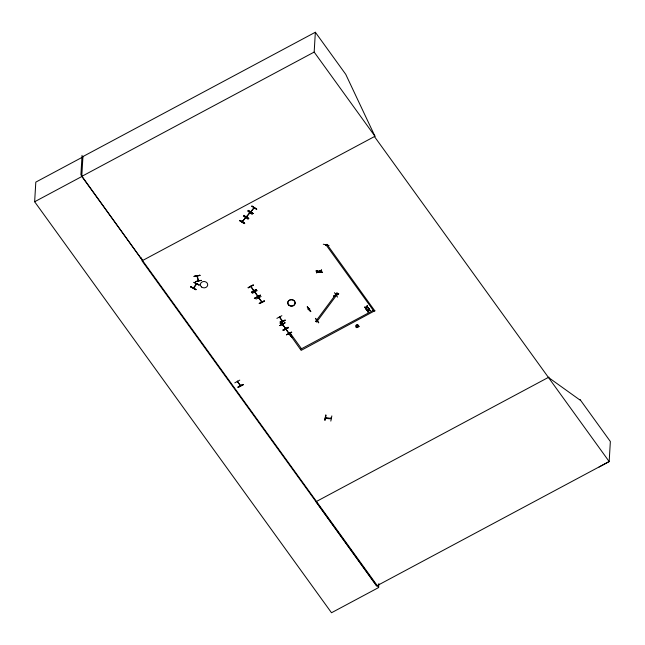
<?xml version="1.0" encoding="UTF-8"?>
<svg xmlns="http://www.w3.org/2000/svg" width="645" height="645" viewBox="0 0 645 645"><rect width="100%" height="100%" fill="white"/><g stroke="black" fill="none" stroke-linecap="round" stroke-linejoin="round"><path stroke-width="0.97" d="M378.857 583.62L378.631 587.547L331.506 612.75L34.645 201.748L35.806 182.124L82.931 156.92M82.052 155.34L80.899 174.795L142.545 260.524L141.255 257.806M193.468 287.767L193.444 288.049M199.942 275.262L194.193 276.374M193.718 287.904L193.758 287.444M194.072 282.325L199.273 284.985L194.048 282.341M196.66 283.913L196.322 284.397L196.177 283.897M196.016 289.613C190.718 287.17 187.098 284.518 195.887 289.815M196.386 283.598L193.476 288.065M196.499 283.534L196.677 283.631M196.983 275.738L197.12 276.584L197.37 276.141M197.185 275.697L198.531 280.946L198.426 280.204M198.362 280.744L198.225 280.244M196.967 276.02L198.305 280.648M201.329 280.454C196.838 280.97 190.686 282.889 201.329 280.309M242.189 221.437L242.149 221.84L245.664 217.462M242.367 221.614L245.535 217.962M242.52 221.138L242.439 221.888M242.673 221.558L242.552 221.179M243.399 216.18L248.164 219.284M244.036 215.293C243.125 215.881 248.333 217.107 248.776 218.437M234.804 382.856L239.771 380.123M245.543 217.518L245.543 218.26M245.826 217.575L245.785 217.929M246.366 216.551L246.326 216.954L246.713 216.502M246.608 216.269L246.543 216.736M237.231 381.284L240.303 385.589M240.553 385.452L240.553 385.855L237.4 381.187M237.529 382.058L237.489 381.695M237.715 381.896L237.521 381.251M253.09 213.503C243.923 206.997 249.534 212.407 253.082 213.519M248.793 218.566L243.85 215.648M249.986 212.979L249.655 213.431L249.478 212.923M249.72 212.64L246.366 216.914M249.841 212.584L249.639 213.39M246.527 217.018L250.002 212.697M240.037 385.258L240.214 385.17M240.512 385.75L240.246 385.13M250.687 211.504L250.647 211.907L251.034 211.455M251.211 211.358L250.865 211.689M251.873 206.142L256.807 209.198L252.034 206.094M252.292 214.479L247.712 211.149M253.203 285.001L248.188 287.646M243.133 384.815C238.376 385.629 234.143 390.015 243.133 384.791M254.307 207.932L253.977 208.383L253.799 207.875M250.695 211.802L254.122 207.577M254.162 207.537L253.759 208.279M250.816 212.011L254.323 207.642M250.639 286.259L253.719 290.943L253.904 290.46M251.147 286.541L250.897 286.67M250.816 286.17L253.896 290.806M256.613 209.423L251.848 206.158M252.227 293.37L257.25 290.564M253.429 290.524L253.453 290.218M253.945 290.806L253.936 290.452M254.904 292.507L254.662 291.806M257.919 296.353L254.839 291.717M255.146 292.419L254.952 291.782M260.548 295.346C251.735 299.425 252.751 299.409 260.403 295.007M256.073 299.087L261.112 296.507M257.766 296.16L257.484 295.765M257.621 295.708L257.927 296.329M257.702 296.128L254.646 292.096M257.653 295.668L257.444 296.119M257.952 296.402L257.96 295.99M258.532 297.595L261.636 301.941M258.709 297.498L261.83 301.779M258.839 298.321L259.048 297.869M261.306 301.787L261.612 301.473M261.523 301.457L261.346 301.892M259.258 303.416C263.781 302.44 268.344 298.208 259.258 303.432M276.874 318.372L281.873 315.703M279.301 317.259L279.317 316.977M279.495 316.88L282.639 321.146M279.833 317.251L279.575 317.388M284.929 322.927L279.93 325.459M280.535 321.355L280.244 321.661L283.639 325.765M282.558 323.089L282.631 323.596L282.107 323.322M282.163 320.912L282.341 320.823M282.123 323.25L282.284 323.476M282.405 321.589L279.535 317.219M282.365 324.362L282.381 324.08M282.639 324.483L282.889 324.354M282.397 324.467L282.671 324.048M282.865 324.37L282.873 324.637M283.34 330.321L283.099 329.901M283.365 330.385L288.339 327.66L283.357 330.2M284.945 322.814L279.938 325.636M285.058 320.097C281.075 324 276.02 324.362 285.074 320.122M285.477 328.426L285.195 328.031M285.332 327.974L285.187 328.378L285.372 327.942M285.421 328.394L280.486 321.516M285.687 328.619L285.671 328.265M288.589 332.788L291.79 337.166L285.961 329.014M286.307 329.506L286.315 329.095M286.533 334.795L291.532 331.981L291.685 332.385L286.501 334.779L291.685 332.36M288.371 327.563L288.097 327.225L283.107 329.918M288.783 332.973L291.758 337.142M288.847 333.142L289.073 333.022M289.097 333.005L289.081 333.296M374.898 310.713L301.142 350.38L290 334.682M290.186 334.61L290.726 334.602M290.258 334.505L290.411 334.731M290.798 334.497L290.258 334.811M301.513 348.76L290.968 334.158M548.395 377.406L579.936 400.013L579.968 399.44L610.355 441.519L609.17 461.546L376.769 585.845L142.005 260.814L374.987 136.28L314.171 52.076L315.349 32.25L82.947 156.55L81.762 176.545L34.645 201.748M300.546 349.284L373.294 310.366M310.471 311.551L310.785 311.406C300.328 297.256 317.413 321.097 307.278 307.052M308.891 309.519L308.237 309.423M308.31 309.245L308.455 309.753M308.221 309.632L308.657 309.06M308.31 309.552L308.794 309.052M309.181 308.842C309.858 308.899 309.729 309.56 309.253 308.745M309.406 308.963L309.681 308.576M309.6 308.56L309.253 309.052M322.113 272.109C303.134 268.231 335.255 275.302 316.356 270.876M316.598 272.674L321.613 270.029M321.605 270.142L316.622 272.69M318.783 322.71L315.445 318.299L318.598 322.806M337.94 293.362L316.598 322.057L315.647 321.258M319.396 271.859L319.114 271.222M319.283 270.836L319.098 271.505M317.034 320.46L316.493 321.049L316.437 320.5M319.339 271.263L319.323 272.013M319.291 270.868L319.557 271.972L319.106 271.601M319.364 271.658L319.485 270.876M319.557 271.972L319.557 271.569M316.929 320.307L316.961 320.791M323.298 244.237L329.063 245.479M325.943 244.802L326.177 245.479L326.08 244.64M326.152 245.463L326.168 245.422M326.201 245.431L326.281 244.681M374.882 310.954L326.918 244.286M324.991 420.121L325.693 415.017L324.959 419.968M325.531 417.234L325.531 417.75L326.056 417.557M325.669 417.202C324.677 418.807 331.804 419.169 331.296 418.194M326.007 415.09L324.911 420.089M326.072 417.267L326.104 417.613M326.128 417.799L326.12 417.331M333.578 296.168C342.293 291.072 338.48 295.241 333.562 296.144M335.432 294.733L335.577 295.241M335.344 295.12L335.674 294.297M335.851 294.209L336.029 294.692M336.15 294.531L336.126 294.87M315.631 321.508L336.972 292.814M337.52 297.103L334.465 292.645M331.175 418.669L330.708 418.178M330.845 418.065L330.732 418.589M330.812 421.096L331.844 415.896M331.175 418.694L331.248 418.129M359.031 326.564C353.5 330.933 356.08 320.315 359.063 326.443M364.554 307.214L366.239 307.721L364.804 307.73L364.554 307.214L366.392 307.222L367.182 305.778L366.771 307.415L368.489 307.762L366.626 307.754L368.489 307.762M365.602 308.842L365.844 309.173L366.247 307.56M364.546 307.375L366.392 307.222M366.602 310.221L368.44 310.06L366.602 310.221L366.852 310.567L368.303 310.406L366.61 310.052M366.771 307.415L367.416 306.109M366.384 307.383L367.182 305.778M368.674 310.6C373.076 310.93 367.618 309.302 367.9 312.019L368.303 310.406M367.9 312.019L368.69 310.43M368.231 307.415L366.779 307.246M370.536 310.608L368.819 310.253L369.23 308.624L368.432 310.229M369.23 308.624L368.819 310.253M370.286 310.253L368.827 310.092M373.915 311.221L326.064 244.923M282.647 323.548L282.268 323.758M290.774 334.803L290.395 335.013M242.173 221.719L242.536 221.38M319.388 271.569L319.186 271.158M196.056 289.42L191.001 286.694L190.823 287.098M239.658 220.558C244.286 221.719 248.188 226.58 239.658 220.558L244.431 223.646M248.156 210.633L253.114 213.511M365.844 309.173L366.634 307.592M310.737 311.406L307.544 307.052M367.658 311.68L368.287 310.567M196.636 283.985L193.669 288.218M316.348 320.887L316.856 320.621M239.658 220.566C243.205 221.517 248.938 226.693 239.803 220.372M194.072 282.437L199.136 285.163M335.924 295.055L335.658 294.588M280.511 321.371L285.638 328.619M280.252 321.645L283.405 326.031M325.58 417.525L331.345 418.492M599.1 467.012L609.17 461.546L374.398 136.514L374.939 136.216L345.736 74.32L315.349 32.25M314.171 52.076L81.77 176.383L378.631 587.547M325.927 245.052L326.902 244.528M285.082 320.275L280.099 322.976M289.984 334.924L290.951 334.408M242.988 384.581L238.013 387.282L242.98 384.412M548.935 377.115L316.002 501.705L376.583 585.95M253.227 285.017L248.172 287.759M251.51 292.467C260.83 288.033 254.912 289.105 251.494 292.427M255.533 298.006L260.532 295.329M264.273 300.917L259.274 303.593M333.586 296.321L338.601 293.677M308.415 309.761L308.834 309.519M279.914 325.572L284.969 322.831M283.107 330.047L288.13 327.434M283.244 330.28L288.396 327.579M194.193 276.56L199.942 275.447M194.121 276.278L199.95 275.286L194.185 276.487M316.34 271.021L322.113 272.263M197.168 275.987L197.354 276.503M336.956 293.056L337.924 293.612M288.831 333.425L285.832 329.216M321.629 270.207L316.614 272.851M253.219 285.179L248.204 287.823M256.396 289.621L251.357 292.209M356.233 325.838L356.919 326.991L358.241 326.418L357.556 325.257L356.233 325.838M288.944 305.238A3.693 3.201 3.4 0 0 295.055 303.674A3.693 3.201 3.4 0 0 290.347 299.844A3.693 3.201 3.4 0 0 288.944 305.238M288.952 305.166A3.693 3.201 3.4 0 0 295.063 303.593A3.693 3.201 3.4 0 0 290.355 299.764A3.693 3.201 3.4 0 0 288.952 305.166M201.538 286.985A3.685 3.193 3.4 0 0 207.625 285.429A3.685 3.193 3.4 0 0 202.941 281.615A3.685 3.193 3.4 0 0 201.538 286.985"/></g></svg>
